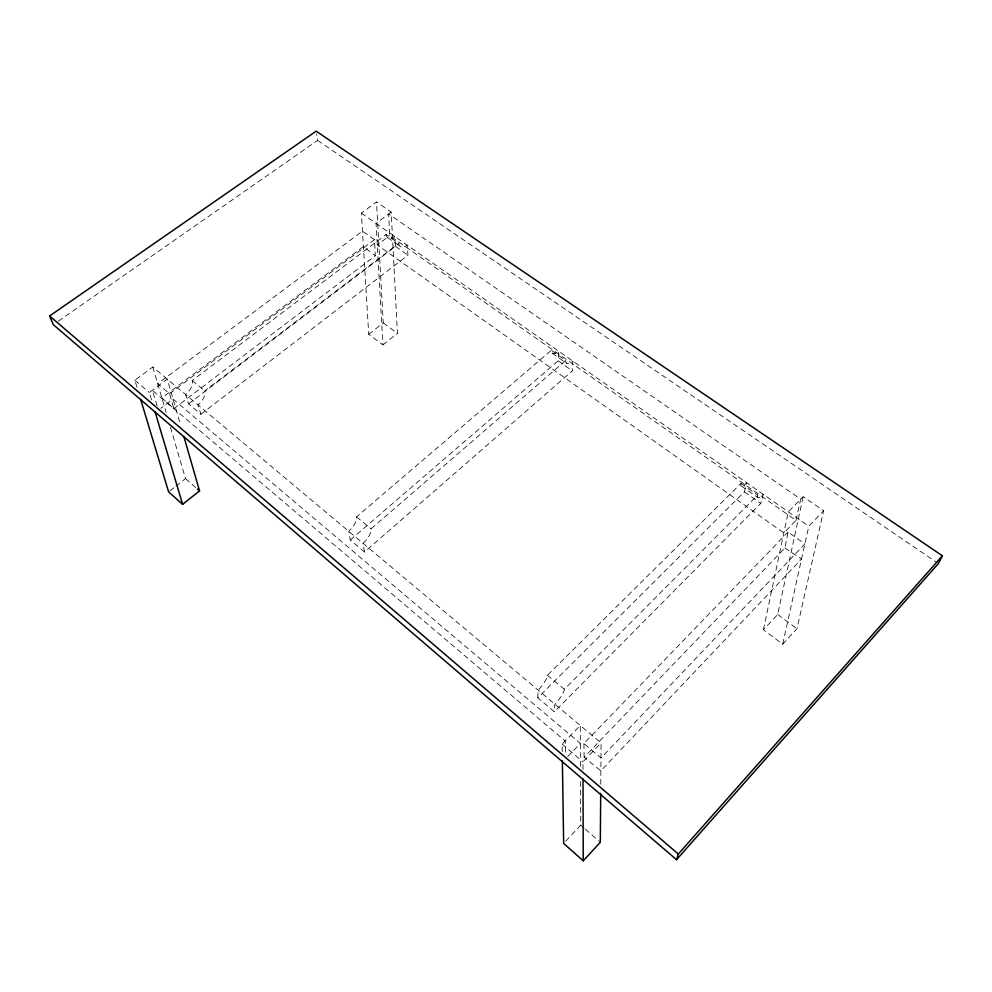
<?xml version="1.0" encoding="UTF-8"?>
<svg xmlns="http://www.w3.org/2000/svg" width="992" height="992" viewBox="0 0 992 992"><rect width="100%" height="100%" fill="white"/><g stroke="black" fill="none" stroke-linecap="round" stroke-linejoin="round"><path stroke-width="0.74" stroke-dasharray="4.96 3.72" d="M600.768 784.201L601.102 742.921L152.78 366.99L134.85 380.209L137.07 387.562M537.788 697.785L538.11 690.097A13.603 3.794 -50.7 0 0 547.423 675.242L740.974 483.402A12.474 3.137 -53.9 0 0 746.765 482.806L744.397 491.871L537.788 697.785L554.367 711.735L760.752 503.39L763.294 494.376A12.549 2.988 -53.8 0 1 757.665 495.107L564.336 689.266A13.69 3.621 -50.7 0 1 554.875 704.159L554.367 711.735M350.325 539.995L558.161 360.828L558.62 351.156A11.619 4.7 -55.2 0 1 551.292 350.337L356.55 516.869A12.586 5.617 -49.8 0 1 348.713 531.278L350.325 539.995L364.548 551.974L572.372 370.834L572.967 361.187A11.681 4.588 -55.1 0 1 565.75 360.48L551.292 350.337M784.87 548.03L801.536 559.017L600.879 770.796L584.114 757.218L784.87 548.03L788.082 532.047L804.872 543.926L600.978 758L583.916 743.578L788.082 532.047M763.406 629.746L788.318 511.884L803.16 496.632L823.608 510.744L796.973 628.692L782.7 644.192L763.406 629.746L777.703 614.445L803.16 496.632M796.006 520.416L800.705 499.162L388.678 213.974L389.645 235.6L796.006 520.416L783.854 532.977L377.27 244.937L389.645 235.6M782.7 644.192L808.79 526.206L823.608 510.744M565.663 841.253L580.729 825.146L580.531 780.667M582.974 769.594L582.949 761.868L601.102 742.921M567.709 756.561L580.357 743.479L173.042 399.094L160.878 408.282M562.228 751.75L562.104 744.112L580.283 725.462L580.469 766.866M364.548 551.974L363.072 543.318A12.66 5.493 -49.9 0 0 371.02 528.872L565.75 360.48M382.912 344.918L397.445 333.349L391.195 212.102L376.501 201.959L361.373 213.119L368.726 334.304L382.912 344.918L376.055 223.398L391.195 212.102M169.818 490.928L174.654 487.134M175.857 486.179L185.516 478.578L170.438 427.18M368.726 334.304L383.259 322.859L376.501 201.959M200.917 414.247L407.997 255.167L407.117 245.136A10.924 5.766 -56.6 0 1 398.747 243.338L386.099 234.472L192.212 380.519A11.706 6.907 -48.8 0 1 185.541 394.456L188.579 403.868L200.917 414.247L197.978 404.885A11.768 6.82 -48.9 0 0 204.724 390.91L398.747 243.338M188.579 403.868L395.535 246.4L394.543 236.332A10.862 5.853 -56.8 0 1 386.099 234.472M173.811 408.642L375.323 255.8L374.517 239.655L362.464 231.124L157.678 383.693L169.582 393.737L173.811 408.642L161.857 397.941L363.394 246.524L375.323 255.8M169.582 393.737L374.517 239.655M151.516 399.888L149.321 392.534L167.276 379.142L180.445 424.725M58.379 321.135L317.601 140.418L316.597 133.808M317.601 140.418L937.093 562.7M361.373 213.119L808.79 526.206M740.974 483.402L757.665 495.107M387.525 237.522L400.136 246.376M552.172 353.152L566.568 363.27M741.111 485.844L757.727 497.513M395.535 246.4L407.997 255.167M558.161 360.828L572.372 370.834M744.397 491.871L760.752 503.39M383.259 322.859L397.445 333.349M777.703 614.445L796.973 628.692M192.212 380.519L204.724 390.91M356.55 516.869L371.02 528.872M547.423 675.242L564.336 689.266M134.85 380.209L149.321 392.534M562.104 744.112L582.949 761.868M185.516 478.578L196.317 488.039M580.729 825.146L584.189 828.171M585.342 829.176L600.309 842.307M157.133 405.864L152.322 390.29L565.155 740.987L565.527 755.792M152.78 366.99L166.135 412.498M583.916 743.578L584.114 757.218"/><path stroke-width="1.49" d="M600.693 793.377L600.309 842.307L583.246 860.833L563.654 843.411L562.365 760.926M676.532 859.704L678.317 854.025L942.4 555.793L316.188 131.167L49.6 315.964L53.308 324.669L676.532 859.704L938.382 563.58L942.4 555.793M140.628 399.317L168.615 491.883L182.627 504.358L199.553 490.879L183.842 436.48M49.6 315.964L678.317 854.025M197.396 488.994L199.553 490.879M155.012 411.655L182.627 504.358M582.998 778.881L583.246 860.833"/></g></svg>
